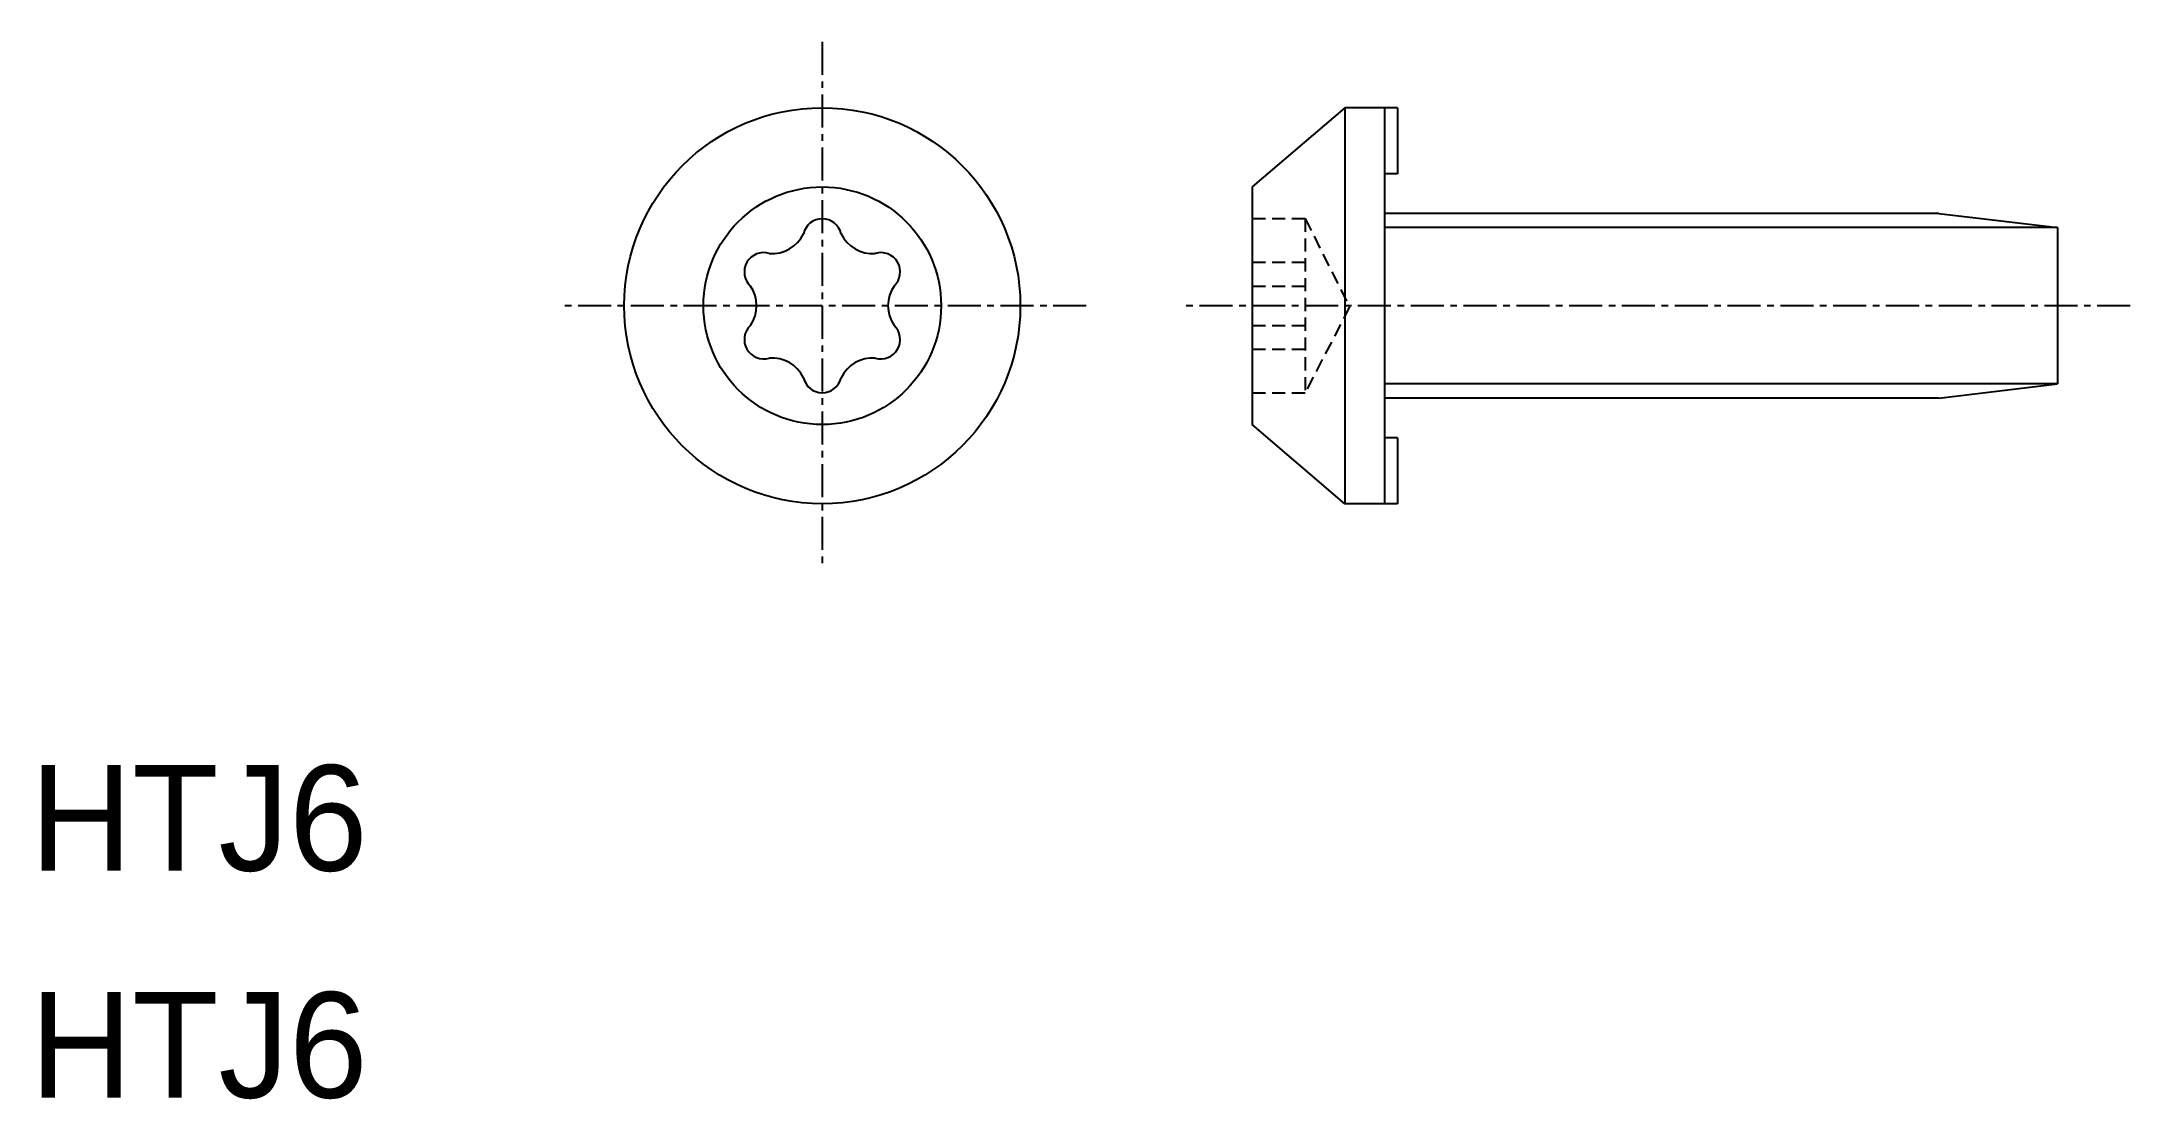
# Model space of a CAD drawing. Extents: x 0.4 to 79.5, y -0.1 to 40.
import ezdxf

# ---------------------------------------------------------------- set-up
doc = ezdxf.new("R2010")
doc.units = 0
doc.linetypes.add('CENTER', pattern=[2, 1.25, -0.25, 0.25, -0.25])
doc.linetypes.add('DASHED', pattern=[0.75, 0.5, -0.25])
doc.layers.get('0').update_dxf_attribs({"linetype": 'CONTINUOUS'})
doc.layers.add('CENTER', color=1, linetype='CENTER')

msp = doc.modelspace()

# ---------------------------------------------------------------- linework, layer by layer
at = {"color": 7, "linetype": 'CONTINUOUS'}
for p, q in [((49.788, 37.5), (46.288, 34.5)), ((51.788, 37.5), (49.788, 37.5)), ((49.788, 37.5), (49.788, 22.5)), ((51.288, 37.5), (51.288, 22.5)), ((51.788, 37.5), (51.788, 35)), ((51.788, 35), (51.288, 35)), ((46.288, 34.5), (46.288, 25.5)), ((72.288, 33.5), (51.288, 33.5)), ((72.288, 33.5), (76.788, 32.96)), ((76.788, 32.96), (76.788, 27.04)), ((72.288, 26.5), (76.788, 27.04)), ((72.288, 26.5), (51.288, 26.5)), ((49.788, 22.5), (46.288, 25.5)), ((51.788, 25), (51.288, 25)), ((51.788, 25), (51.788, 22.5)), ((51.788, 22.5), (49.788, 22.5))]:
    msp.add_line(p, q, dxfattribs=at)
at = {"color": 3, "linetype": 'DASHED'}
for p, q in [((46.288, 33.3), (48.288, 33.3)), ((48.288, 33.3), (49.968, 29.96)), ((48.288, 33.3), (48.288, 26.7)), ((46.288, 31.648), (48.288, 31.648)), ((46.288, 30.748), (48.288, 30.748)), ((49.968, 29.96), (48.288, 26.7)), ((46.288, 29.252), (48.288, 29.252)), ((46.288, 28.352), (48.288, 28.352)), ((46.288, 26.7), (48.288, 26.7))]:
    msp.add_line(p, q, dxfattribs=at)
at = {"color": 3, "linetype": 'CONTINUOUS'}
for p, q in [((76.788, 32.96), (51.288, 32.96)), ((76.788, 27.04), (51.288, 27.04))]:
    msp.add_line(p, q, dxfattribs=at)
at = {"color": 7, "linetype": 'CONTINUOUS'}
for radius in [7.5, 4.5]:
    msp.add_circle((30, 30), radius, dxfattribs=at)
for centre, radius, start, end in [((30, 32.567), 0.729, 12.77241, 167.22759), ((28.088, 33.312), 1.336, 265.93467, 334.06533), ((31.912, 33.312), 1.336, 205.93467, 274.06533), ((27.777, 31.283), 0.729, 72.77241, 227.22759), ((32.223, 31.283), 0.729, 312.77241, 107.22759), ((26.175, 30), 1.336, 325.93467, 34.06533), ((33.825, 30), 1.336, 145.93467, 214.06533), ((27.777, 28.717), 0.729, 132.77241, 287.22759), ((32.223, 28.717), 0.729, 252.77241, 47.22759), ((28.088, 26.688), 1.336, 25.93467, 94.06533), ((31.912, 26.688), 1.336, 85.93467, 154.06533), ((30, 27.433), 0.729, 192.77241, 347.22759)]:
    msp.add_arc(centre, radius, start, end, dxfattribs=at)
at = {"layer": 'CENTER', "color": 1, "linetype": 'CENTER'}
for p, q in [((30, 40), (30, 20)), ((40, 30), (20, 30)), ((79.538, 30), (43.788, 30))]:
    msp.add_line(p, q, dxfattribs=at)

# ---------------------------------------------------------------- texts
at = {"color": 7, "linetype": 'CONTINUOUS'}
for p in [(0, 8.599), (0, 0)]:
    msp.add_text('HTJ6', height=4, dxfattribs=at).set_placement(p)

doc.saveas('drawing.dxf')
